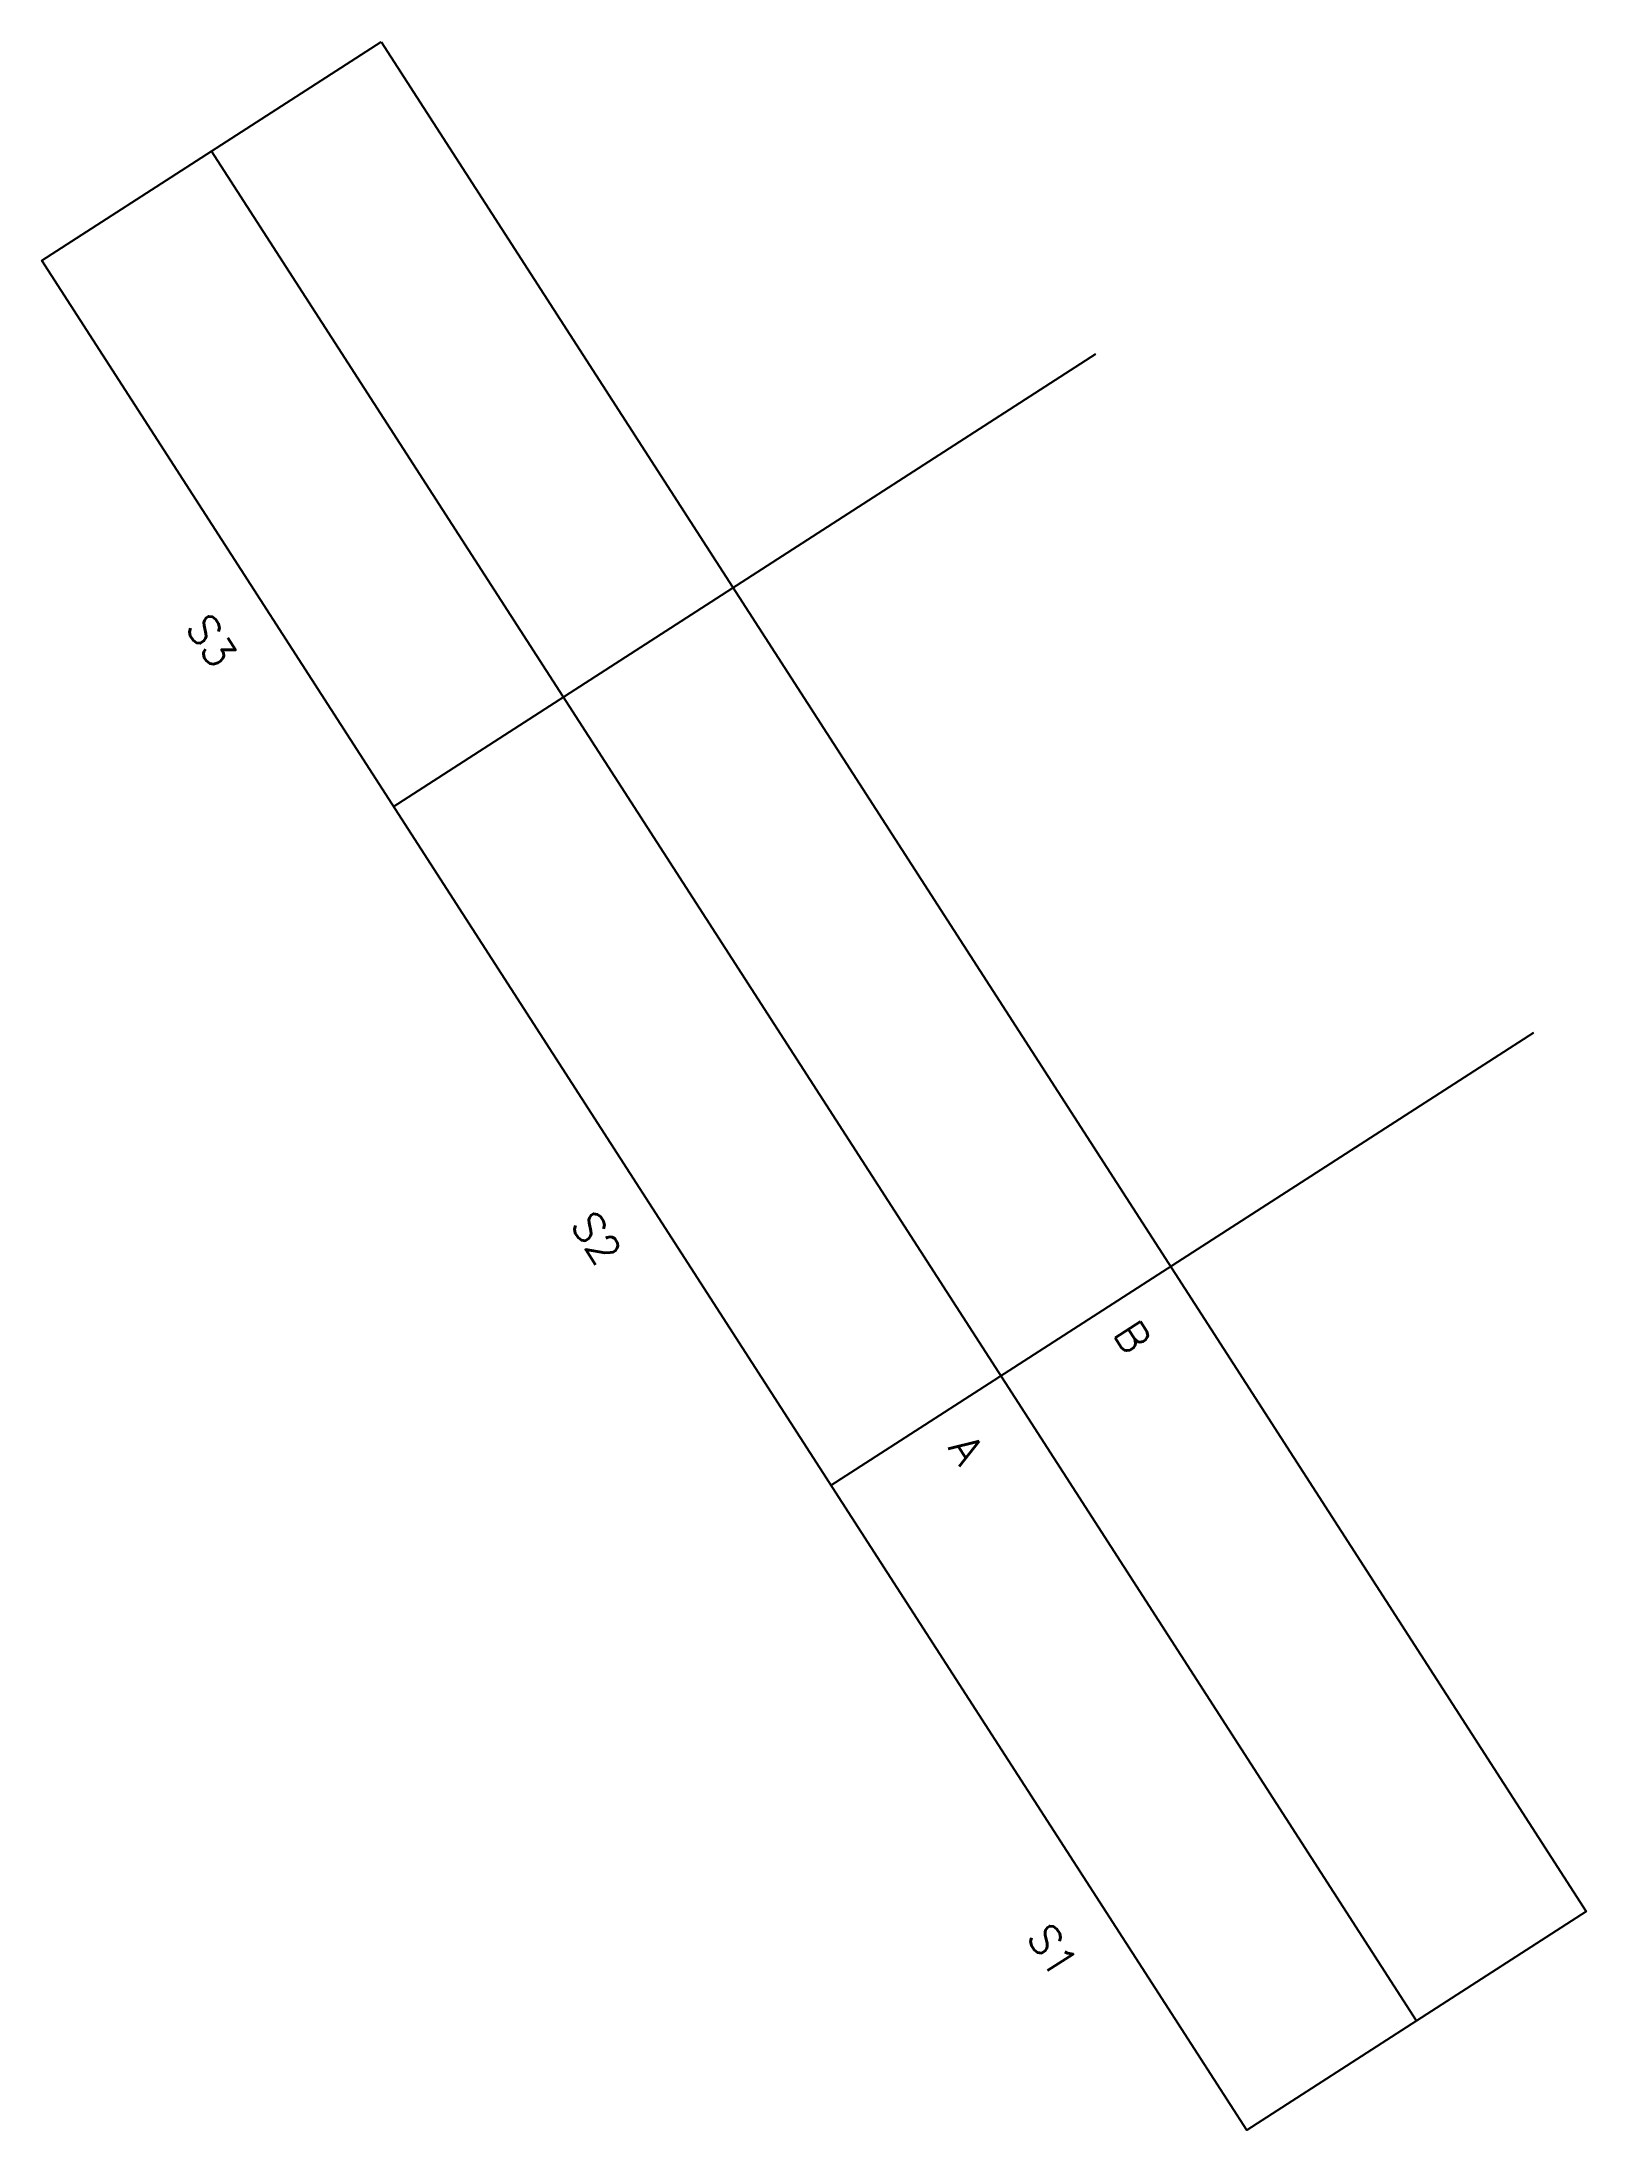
# Model space of a CAD drawing. Header units: metres. Extents: x 339792 to 340174, y 6333728 to 6334245.
import ezdxf

# ---------------------------------------------------------------- set-up
doc = ezdxf.new("R2010")
doc.units = ezdxf.units.M
doc.layers.add('SECTORES', color=7, linetype='Continuous')
doc.styles.get("Standard").update_dxf_attribs({"font": 'simplex.shx'})

msp = doc.modelspace()

# ---------------------------------------------------------------- linework, layer by layer
at = {"linetype": 'Continuous'}
msp.add_lwpolyline([(340132.38, 6333754.91), (340039.4, 6333899.2), (339834, 6334217.94)], dxfattribs=at)
at = {"layer": 'SECTORES', "color": 7}
for points in [[(339876.03, 6334245.02), (340081.43, 6333926.28), (340174.41, 6333781.99), (340090.35, 6333727.82), (339997.37, 6333872.11), (339791.97, 6334190.85), (339876.03, 6334245.02)], [(339878.95, 6334055.59), (340052.95, 6334167.71)], [(339987.42, 6333887.55), (340161.42, 6333999.68)]]:
    msp.add_lwpolyline(points, dxfattribs=at)

# ---------------------------------------------------------------- texts
for s, p in [('S3', (339827.35, 6334100.06, 1361.6)), ('S2', (339922.68, 6333952.12, 1361.6)), ('B', (340057.03, 6333925.1, 1361.6)), ('A', (340016.2, 6333896.81, 1361.6)), ('S1', (340035.65, 6333775.72, 1361.6))]:
    msp.add_text(s, height=7.5, rotation=302.8, dxfattribs=at).set_placement(p)

doc.saveas('drawing.dxf')
